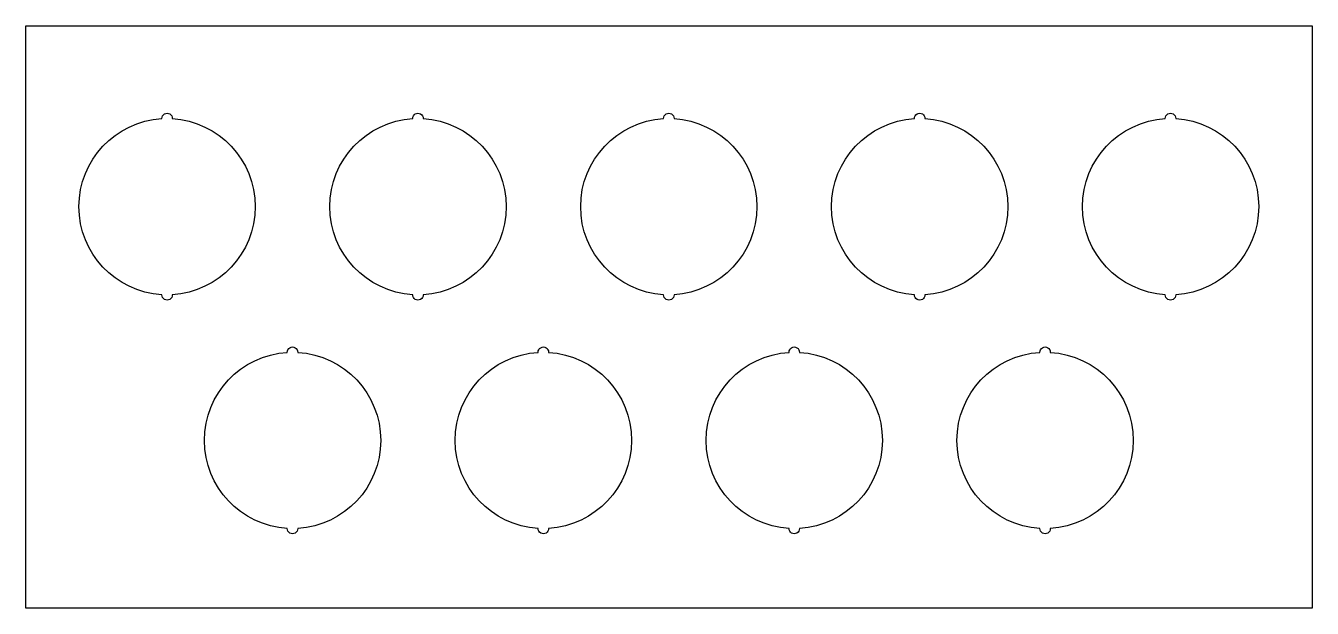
# Model space of a CAD drawing. Header units: millimetres. Extents: x -431 to 0, y -325 to -130.
import ezdxf

# ---------------------------------------------------------------- set-up
doc = ezdxf.new("R2010")
doc.units = ezdxf.units.MM
doc.layers.get('0').update_dxf_attribs({"linetype": 'CONTINUOUS'})

msp = doc.modelspace()

# ---------------------------------------------------------------- linework, layer by layer
msp.add_lwpolyline([(0, -130), (0, -325), (-430.8, -325), (-430.8, -130)], close=True)
for points in [[(-381.71, -220.03, -1.030094), (-385.21, -220.03, -0.9424), (-385.21, -161.1, -1.030094), (-381.71, -161.1, -0.9424)], [(-297.71, -220.03, -1.030094), (-301.21, -220.03, -0.9424), (-301.21, -161.1, -1.030094), (-297.71, -161.1, -0.9424)], [(-213.71, -220.03, -1.030094), (-217.21, -220.03, -0.9424), (-217.21, -161.1, -1.030094), (-213.71, -161.1, -0.9424)], [(-129.71, -220.03, -1.030094), (-133.21, -220.03, -0.9424), (-133.21, -161.1, -1.030094), (-129.71, -161.1, -0.9424)], [(-45.71, -220.03, -1.030094), (-49.21, -220.03, -0.9424), (-49.21, -161.1, -1.030094), (-45.71, -161.1, -0.9424)], [(-343.21, -239.34, -1.030094), (-339.71, -239.34, -0.9424), (-339.71, -298.27, -1.030094), (-343.21, -298.27, -0.9424)], [(-259.21, -239.34, -1.030094), (-255.71, -239.34, -0.9424), (-255.71, -298.27, -1.030094), (-259.21, -298.27, -0.9424)], [(-175.21, -239.34, -1.030094), (-171.71, -239.34, -0.9424), (-171.71, -298.27, -1.030094), (-175.21, -298.27, -0.9424)], [(-87.71, -298.27, -1.030094), (-91.21, -298.27, -0.9424), (-91.21, -239.34, -1.030094), (-87.71, -239.34, -0.9424)]]:
    msp.add_lwpolyline(points, format="xyb", close=True)

doc.saveas('drawing.dxf')
